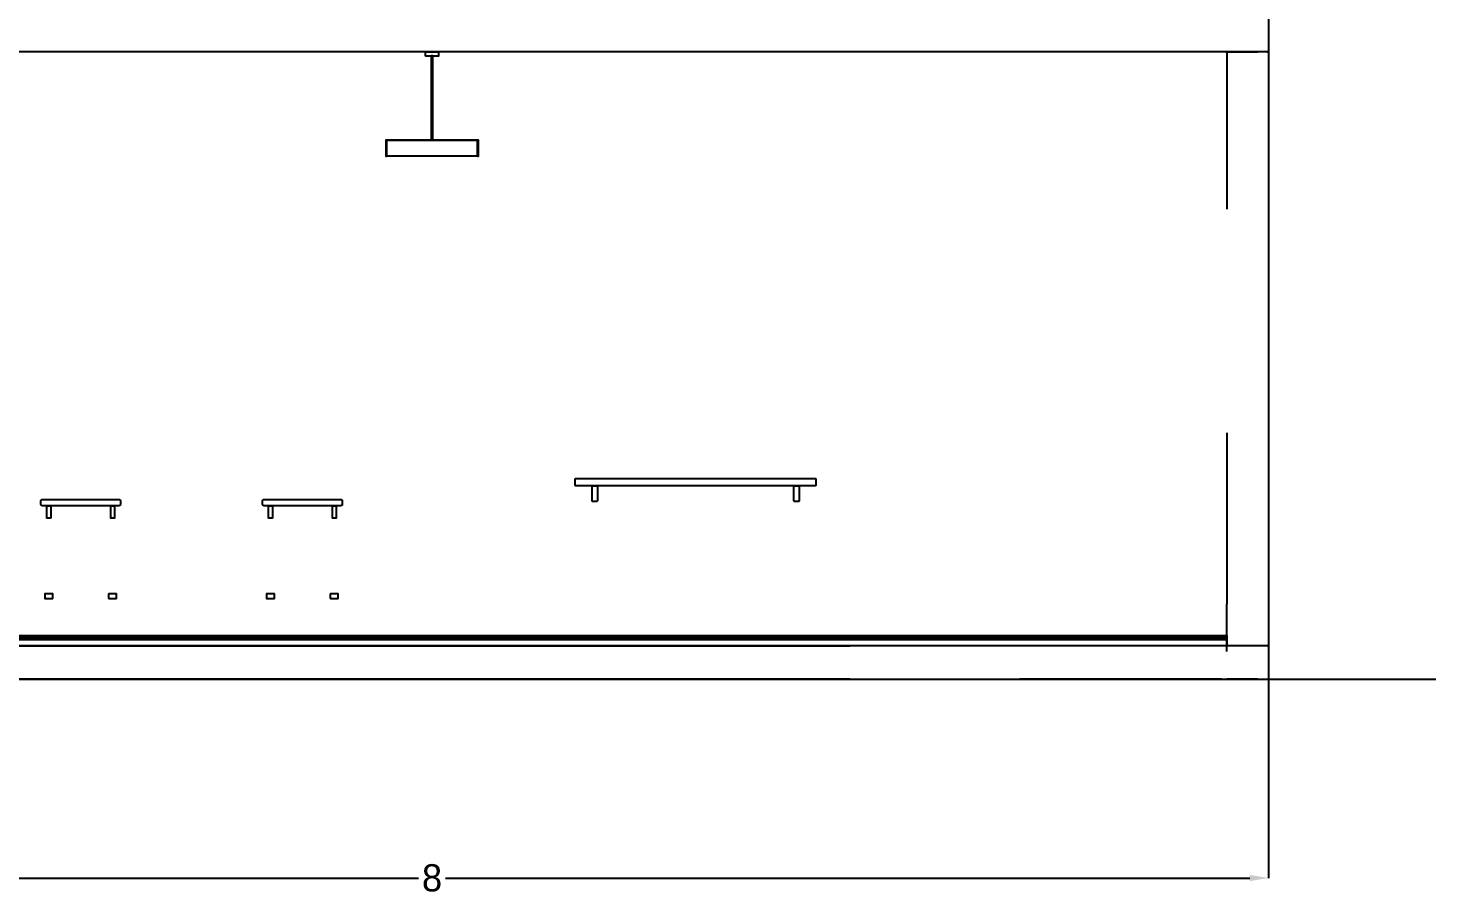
# Model space of a CAD drawing. Header units: metres. Extents: x 439.5 to 502.8, y -1 to 8.2.
# Drawn here: x 496.07 to 502.8, y -1.04 to 3.11 of the extents above; entities that cross this region are included whole.
import ezdxf

# ---------------------------------------------------------------- set-up
doc = ezdxf.new("R2010")
doc.units = ezdxf.units.M
for name, color, linetype in [('CORTE', 7, 'Continuous'), ('COTAS', 4, 'Continuous'), ('VISTA', 8, 'Continuous')]:
    doc.layers.add(name, color=color, linetype=linetype)
doc.dimstyles.get("Standard").update_dxf_attribs({"dimtxt": 2.5, "dimasz": 2.5, "dimexe": 1.25, "dimexo": 0.625, "dimtad": 1, "dimcen": 2.5, "dimazin": 3, "dimtfac": 1, "dimtmove": 0, "dimatfit": 3})

# ---------------------------------------------------------------- blocks, each defined once
blk = doc.blocks.new('_CLOSEDFILLED')
at = {"color": 0, "linetype": 'BYBLOCK'}
blk.add_solid([(-1, 0.164), (0, 0), (-1, -0.164)], dxfattribs=at)
blk = doc.blocks.new('*D5')
for p, q in [((494, 0), (494, -0.95)), ((502, 0), (502, -0.95)), ((494.09, -0.95), (497.935, -0.95)), ((498.065, -0.95), (501.91, -0.95))]:
    blk.add_line(p, q)
at = {"layer": 'Defpoints'}
for p in [(494, 0), (502, 0), (494, -0.95)]:
    blk.add_point(p, dxfattribs=at)
at = {"layer": 'COTAS', "xscale": 0.09, "yscale": 0.09, "rotation": 180}
blk.add_blockref('_CLOSEDFILLED', (494, -0.95), dxfattribs=at)
at = {"layer": 'COTAS', "xscale": 0.09, "yscale": 0.09}
blk.add_blockref('_CLOSEDFILLED', (502, -0.95), dxfattribs=at)
at = {"layer": 'COTAS', "insert": (498, -0.95), "char_height": 0.13, "attachment_point": 5}
blk.add_mtext('8', dxfattribs=at)

msp = doc.modelspace()

# ---------------------------------------------------------------- linework, layer by layer
at = {"layer": 'CORTE'}
for p, q in [((501.8, 2.9955), (501.8006, 2.9975)), ((501.8, 2.9955), (501.8, 2.2483)), ((501.8006, 2.9975), (501.8008, 2.9981)), ((501.8008, 2.9981), (501.8012, 2.9985)), ((501.8012, 2.9985), (501.8013, 2.9987)), ((501.8013, 2.9987), (501.8018, 2.999)), ((501.8019, 2.9992), (501.8018, 2.999)), ((501.8019, 2.9992), (501.8038, 2.9998)), ((501.8045, 3), (501.8038, 2.9998)), ((501.8045, 3), (501.9478, 3)), ((501.9955, 3), (501.9478, 3)), ((501.9955, 3), (501.9975, 2.9994)), ((501.9981, 2.9992), (501.9975, 2.9994)), ((501.9981, 2.9992), (501.9985, 2.9988)), ((501.9987, 2.9987), (501.9985, 2.9988)), ((501.9987, 2.9987), (501.9988, 2.9985)), ((501.9988, 2.9985), (501.9992, 2.9981)), ((501.9992, 2.9981), (501.9994, 2.9975)), ((501.9994, 2.9975), (502, 2.9955)), ((502, 2.9955), (502, 2.2483)), ((502, 2.2483), (502, 0.0045)), ((501.8, 1.1788), (501.8, 0.36)), ((501.8, 0.1324), (501.8, 0.36)), ((494.0045, 0.16), (499.9992, 0.16)), ((500.809, 0.16), (499.9992, 0.16)), ((501.6102, 0.16), (500.809, 0.16)), ((501.9955, 0.16), (501.6102, 0.16)), ((501.9955, 0.16), (501.9975, 0.1594)), ((501.9981, 0.1592), (501.9975, 0.1594)), ((501.9981, 0.1592), (501.9985, 0.1588)), ((501.9987, 0.1587), (501.9985, 0.1588)), ((501.9987, 0.1587), (501.9988, 0.1585)), ((501.9988, 0.1585), (501.9992, 0.1581)), ((501.9992, 0.1581), (501.9994, 0.1575)), ((501.9994, 0.1575), (502, 0.1555)), ((502, 0.1555), (502, 0.1178)), ((502, 0.1178), (502, 0.0045)), ((499.9992, 0), (494.0045, 0)), ((499.9992, 0), (500.809, 0)), ((501.7759, 0), (500.809, 0)), ((501.7759, 0), (501.9955, 0)), ((501.8002, 0.0038), (501.8, 0.0045)), ((501.8008, 0.0019), (501.8002, 0.0038)), ((501.801, 0.0018), (501.8008, 0.0019)), ((501.8013, 0.0013), (501.801, 0.0018)), ((501.8018, 0.001), (501.8013, 0.0013)), ((501.8018, 0.001), (501.8019, 0.0008)), ((501.8038, 0.0002), (501.8019, 0.0008)), ((501.8038, 0.0002), (501.8045, 0)), ((501.9478, 0), (501.8045, 0)), ((501.9478, 0), (501.9955, 0)), ((501.9975, 0.0006), (501.9955, 0)), ((501.9975, 0.0006), (501.9955, 0)), ((501.9975, 0.0006), (501.9981, 0.0008)), ((501.9975, 0.0006), (501.9981, 0.0008)), ((501.9985, 0.0012), (501.9981, 0.0008)), ((501.9985, 0.0012), (501.9981, 0.0008)), ((501.9985, 0.0012), (501.9987, 0.0013)), ((501.9985, 0.0012), (501.9987, 0.0013)), ((501.999, 0.0018), (501.9987, 0.0013)), ((501.999, 0.0018), (501.9987, 0.0013)), ((501.9992, 0.0019), (501.999, 0.0018)), ((501.9992, 0.0019), (501.999, 0.0018)), ((501.9998, 0.0038), (501.9992, 0.0019)), ((501.9998, 0.0038), (501.9992, 0.0019)), ((502, 0.0045), (501.9998, 0.0038)), ((502, 0.0045), (501.9998, 0.0038))]:
    msp.add_line(p, q, dxfattribs=at)
msp.add_lwpolyline([(494, 3.2), (501.704, 3.2), (502, 3.2), (502, 3), (501.704, 3), (494, 3), (494, 3.2)], close=True, dxfattribs=at)
at = {"layer": 'VISTA'}
msp.add_line((493, 0), (502.8, 0), dxfattribs=at)
for points in [[(497.969, 2.98), (497.969, 3), (498.031, 3), (498.031, 2.98), (497.969, 2.98)], [(497.9982, 2.58), (497.9982, 2.982), (498.0018, 2.982), (498.0018, 2.58), (497.9982, 2.58)], [(497.783, 2.58), (497.783, 2.5), (497.78, 2.5), (497.78, 2.58), (497.783, 2.58)], [(497.783, 2.577), (497.783, 2.58), (498.217, 2.58), (498.217, 2.577), (497.783, 2.577)], [(498.217, 2.5), (498.217, 2.58), (498.22, 2.58), (498.22, 2.5), (498.217, 2.5)], [(497.784, 2.501), (497.784, 2.503), (498.216, 2.503), (498.216, 2.501), (497.784, 2.501)], [(498.6858, 0.9255), (498.6856, 0.9256), (498.6853, 0.926), (498.685, 0.9264), (498.685, 0.9452), (498.685, 0.9586), (498.6854, 0.9591), (498.6856, 0.9594), (498.6859, 0.9595), (498.686, 0.9596), (498.6863, 0.9597), (498.6865, 0.9597), (498.6877, 0.9599), (498.6885, 0.96), (499.3562, 0.96), (499.8315, 0.96), (499.8327, 0.9599), (499.8335, 0.9597), (499.8338, 0.9597), (499.834, 0.9596), (499.8341, 0.9595), (499.8344, 0.9594), (499.8346, 0.9591), (499.835, 0.9586), (499.835, 0.9452), (499.835, 0.9264), (499.8347, 0.926), (499.8344, 0.9256), (499.8342, 0.9255), (499.834, 0.9254), (499.8338, 0.9253), (499.8335, 0.9253), (499.8327, 0.9251), (499.8315, 0.925), (499.3562, 0.925), (498.6885, 0.925), (498.6877, 0.9251), (498.6865, 0.9253), (498.6863, 0.9253), (498.686, 0.9254), (498.6858, 0.9255)], [(498.7655, 0.853), (498.7655, 0.923), (498.7661, 0.9244), (498.7675, 0.925), (498.7885, 0.925), (498.7899, 0.9244), (498.7905, 0.923), (498.7905, 0.853), (498.7899, 0.8516), (498.7885, 0.851), (498.7675, 0.851), (498.7661, 0.8516), (498.7655, 0.853)], [(499.7305, 0.853), (499.7305, 0.923), (499.7311, 0.9244), (499.7325, 0.925), (499.7535, 0.925), (499.7549, 0.9244), (499.7555, 0.923), (499.7555, 0.853), (499.7549, 0.8516), (499.7535, 0.851), (499.7325, 0.851), (499.7311, 0.8516), (499.7305, 0.853)], [(496.13, 0.836), (496.13, 0.854), (496.1305, 0.8563), (496.1318, 0.8582), (496.1337, 0.8595), (496.136, 0.86), (496.504, 0.86), (496.5063, 0.8595), (496.5082, 0.8582), (496.5095, 0.8563), (496.51, 0.854), (496.51, 0.836), (496.5095, 0.8337), (496.5082, 0.8318), (496.5063, 0.8305), (496.504, 0.83), (496.136, 0.83), (496.1337, 0.8305), (496.1318, 0.8318), (496.1305, 0.8337), (496.13, 0.836)], [(496.1585, 0.771), (496.1585, 0.829), (496.1586, 0.8294), (496.1588, 0.8297), (496.1591, 0.8299), (496.1595, 0.83), (496.1755, 0.83), (496.1759, 0.8299), (496.1762, 0.8297), (496.1764, 0.8294), (496.1765, 0.829), (496.1765, 0.771), (496.1764, 0.7706), (496.1762, 0.7703), (496.1759, 0.7701), (496.1755, 0.77), (496.1595, 0.77), (496.1591, 0.7701), (496.1588, 0.7703), (496.1586, 0.7706), (496.1585, 0.771)], [(496.4635, 0.771), (496.4635, 0.829), (496.4636, 0.8294), (496.4638, 0.8297), (496.4641, 0.8299), (496.4645, 0.83), (496.4805, 0.83), (496.4809, 0.8299), (496.4812, 0.8297), (496.4814, 0.8294), (496.4815, 0.829), (496.4815, 0.771), (496.4814, 0.7706), (496.4812, 0.7703), (496.4809, 0.7701), (496.4805, 0.77), (496.4645, 0.77), (496.4641, 0.7701), (496.4638, 0.7703), (496.4636, 0.7706), (496.4635, 0.771)], [(497.19, 0.836), (497.19, 0.854), (497.1905, 0.8563), (497.1918, 0.8582), (497.1937, 0.8595), (497.196, 0.86), (497.564, 0.86), (497.5663, 0.8595), (497.5682, 0.8582), (497.5695, 0.8563), (497.57, 0.854), (497.57, 0.836), (497.5695, 0.8337), (497.5682, 0.8318), (497.5663, 0.8305), (497.564, 0.83), (497.196, 0.83), (497.1937, 0.8305), (497.1918, 0.8318), (497.1905, 0.8337), (497.19, 0.836)], [(497.2185, 0.771), (497.2185, 0.829), (497.2186, 0.8294), (497.2188, 0.8297), (497.2191, 0.8299), (497.2195, 0.83), (497.2355, 0.83), (497.2359, 0.8299), (497.2362, 0.8297), (497.2364, 0.8294), (497.2365, 0.829), (497.2365, 0.771), (497.2364, 0.7706), (497.2362, 0.7703), (497.2359, 0.7701), (497.2355, 0.77), (497.2195, 0.77), (497.2191, 0.7701), (497.2188, 0.7703), (497.2186, 0.7706), (497.2185, 0.771)], [(497.5235, 0.771), (497.5235, 0.829), (497.5236, 0.8294), (497.5238, 0.8297), (497.5241, 0.8299), (497.5245, 0.83), (497.5405, 0.83), (497.5409, 0.8299), (497.5412, 0.8297), (497.5414, 0.8294), (497.5415, 0.829), (497.5415, 0.771), (497.5414, 0.7706), (497.5412, 0.7703), (497.5409, 0.7701), (497.5405, 0.77), (497.5245, 0.77), (497.5241, 0.7701), (497.5238, 0.7703), (497.5236, 0.7706), (497.5235, 0.771)], [(496.15, 0.3865), (496.15, 0.4085), (496.1501, 0.4091), (496.1504, 0.4096), (496.1509, 0.4099), (496.1515, 0.41), (496.1835, 0.41), (496.1841, 0.4099), (496.1846, 0.4096), (496.1849, 0.4091), (496.185, 0.4085), (496.185, 0.3865), (496.1849, 0.3859), (496.1846, 0.3854), (496.1841, 0.3851), (496.1835, 0.385), (496.1515, 0.385), (496.1509, 0.3851), (496.1504, 0.3854), (496.1501, 0.3859), (496.15, 0.3865)], [(496.455, 0.3865), (496.455, 0.4085), (496.4551, 0.4091), (496.4554, 0.4096), (496.4559, 0.4099), (496.4565, 0.41), (496.4885, 0.41), (496.4891, 0.4099), (496.4896, 0.4096), (496.4899, 0.4091), (496.49, 0.4085), (496.49, 0.3865), (496.4899, 0.3859), (496.4896, 0.3854), (496.4891, 0.3851), (496.4885, 0.385), (496.4565, 0.385), (496.4559, 0.3851), (496.4554, 0.3854), (496.4551, 0.3859), (496.455, 0.3865)], [(497.21, 0.3865), (497.21, 0.4085), (497.2101, 0.4091), (497.2104, 0.4096), (497.2109, 0.4099), (497.2115, 0.41), (497.2435, 0.41), (497.2441, 0.4099), (497.2446, 0.4096), (497.2449, 0.4091), (497.245, 0.4085), (497.245, 0.3865), (497.2449, 0.3859), (497.2446, 0.3854), (497.2441, 0.3851), (497.2435, 0.385), (497.2115, 0.385), (497.2109, 0.3851), (497.2104, 0.3854), (497.2101, 0.3859), (497.21, 0.3865)], [(497.515, 0.3865), (497.515, 0.4085), (497.5151, 0.4091), (497.5154, 0.4096), (497.5159, 0.4099), (497.5165, 0.41), (497.5485, 0.41), (497.5491, 0.4099), (497.5496, 0.4096), (497.5499, 0.4091), (497.55, 0.4085), (497.55, 0.3865), (497.5499, 0.3859), (497.5496, 0.3854), (497.5491, 0.3851), (497.5485, 0.385), (497.5165, 0.385), (497.5159, 0.3851), (497.5154, 0.3854), (497.5151, 0.3859), (497.515, 0.3865)], [(494.2, 0.2), (494.2, 0.21), (501.8, 0.21), (501.8, 0.2), (494.2, 0.2)], [(494.2, 0.19), (494.2, 0.2), (501.8, 0.2), (501.8, 0.19), (494.2, 0.19)], [(494.2, 0.16), (494.2, 0.19), (501.8, 0.19), (501.8, 0.16), (494.2, 0.16)]]:
    msp.add_lwpolyline(points, close=True, dxfattribs=at)

# ---------------------------------------------------------------- dimensions: what is measured, and where the dimension line sits
at = {"layer": 'COTAS'}
dim = msp.add_linear_dim(base=(494, -0.95), p1=(494, 0), p2=(502, 0), dimstyle='Standard', override={"dimtxt": 0.13, "dimasz": 0.09}, dxfattribs=at)
dim.commit()
dim.dimension.update_dxf_attribs({"geometry": '*D5', "text_midpoint": (498, -0.95)})

doc.saveas('drawing.dxf')
